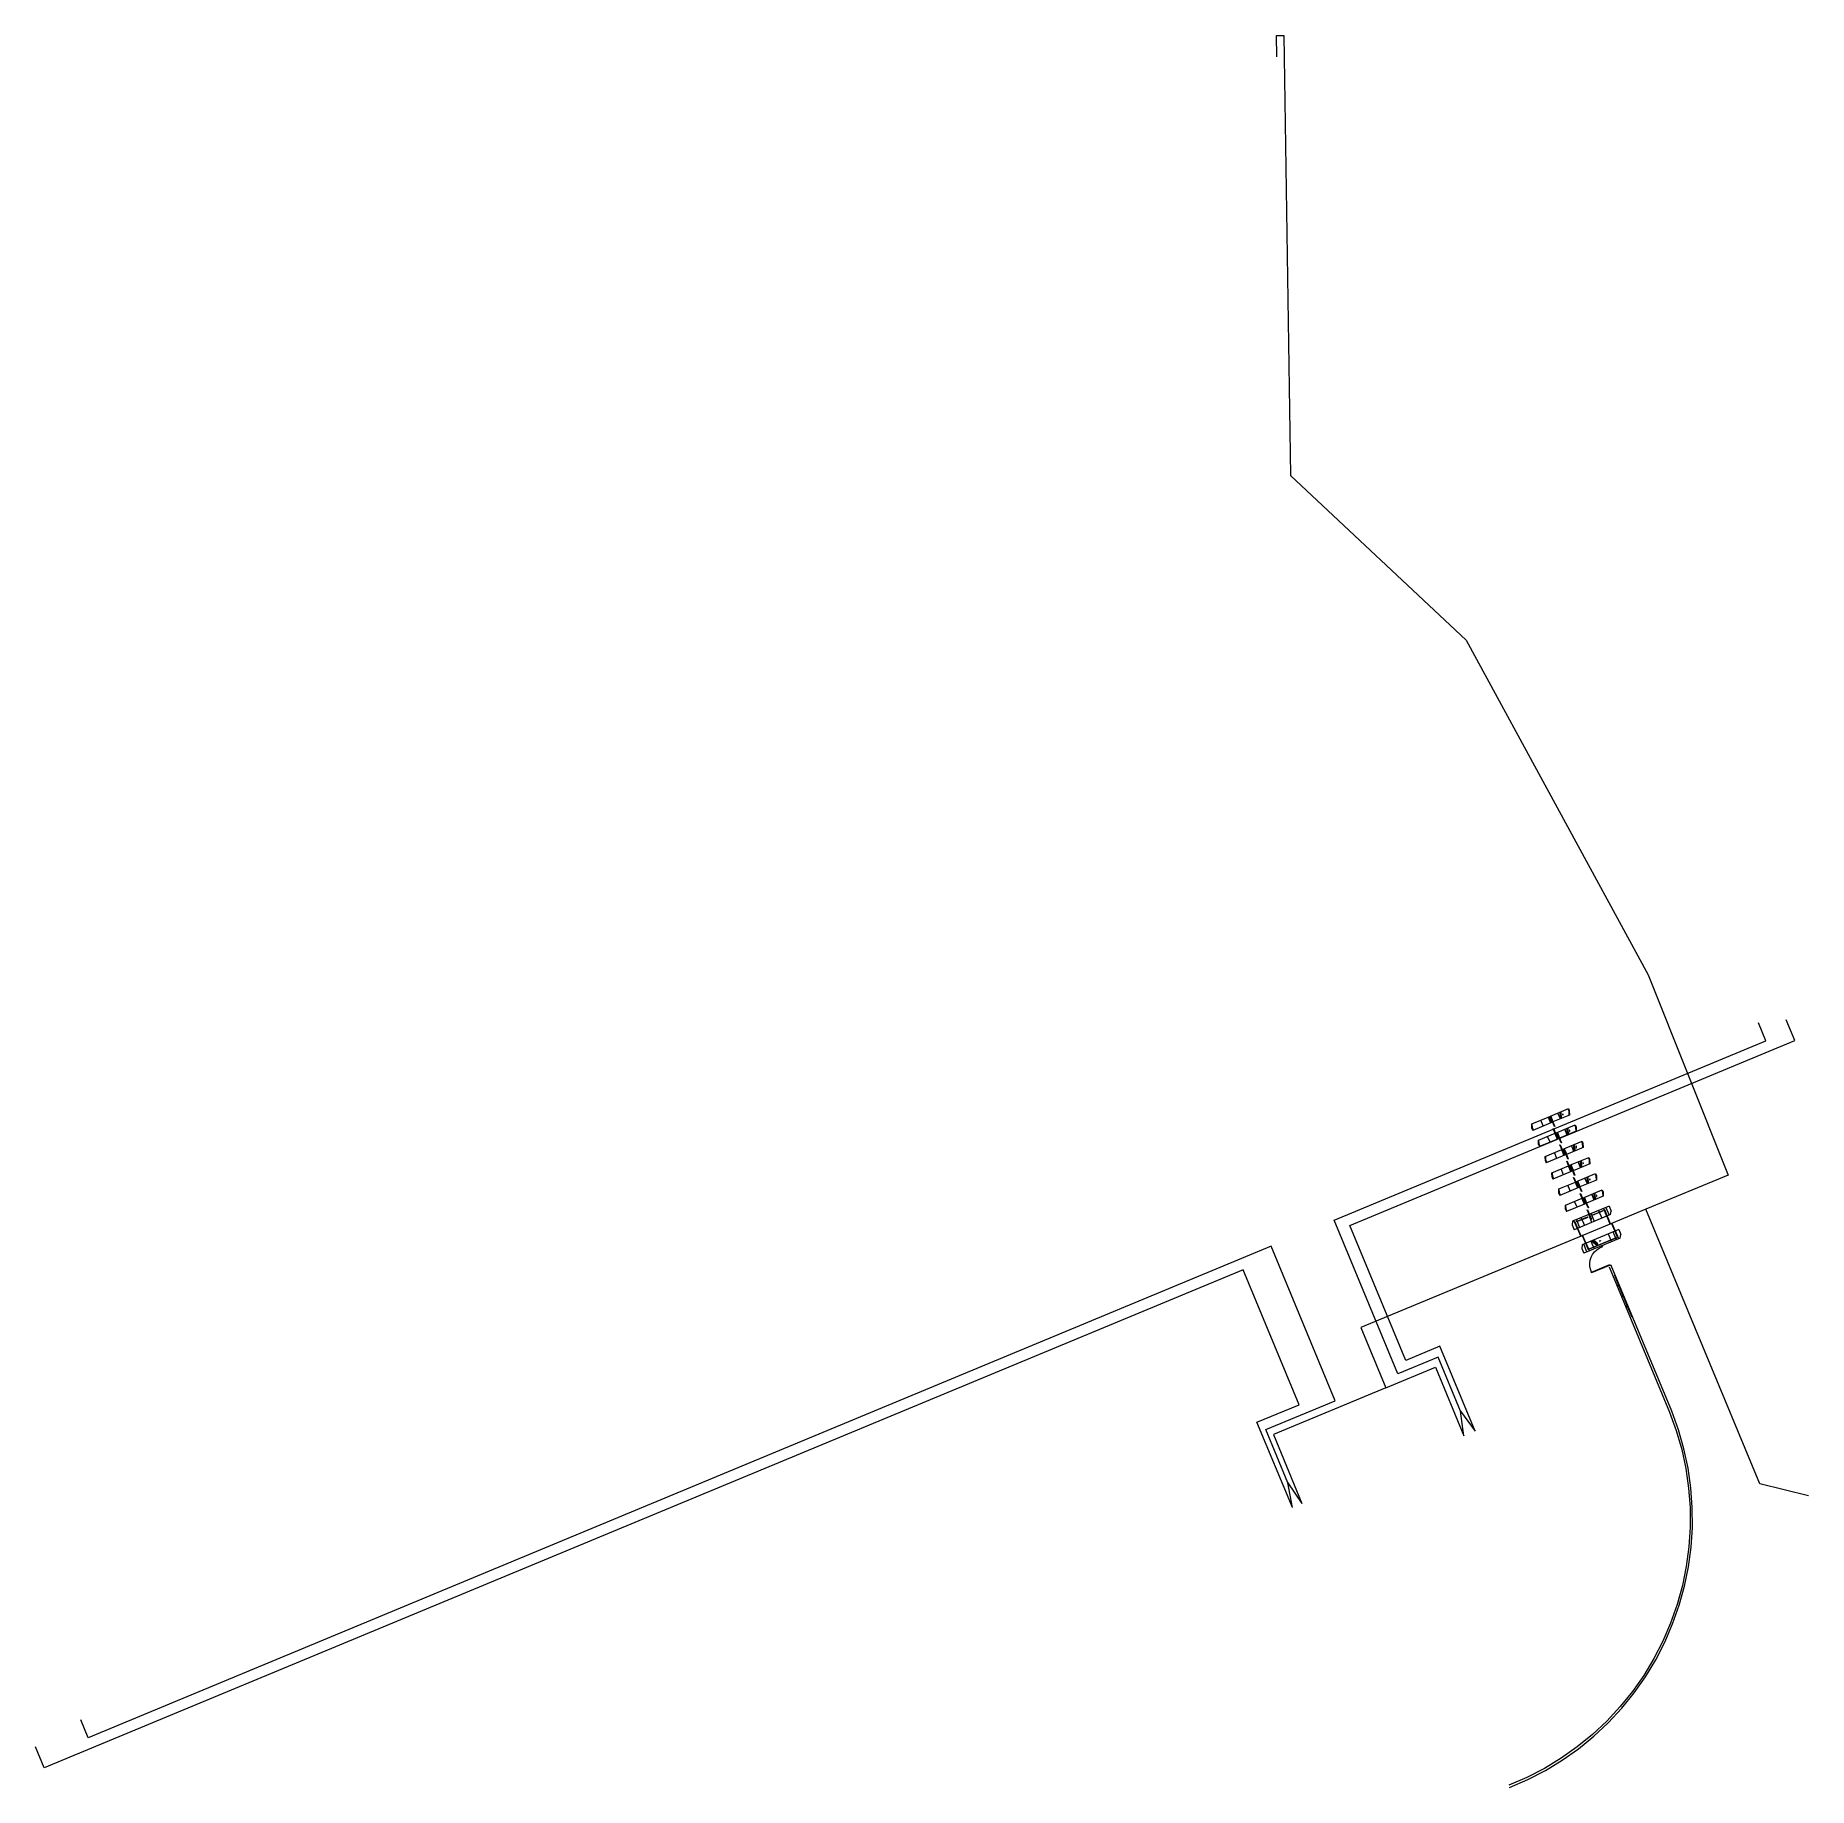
# Model space of a CAD drawing. Header units: metres. Extents: x 434536.7 to 434631, y 4588027.9 to 4588121.
import ezdxf

# ---------------------------------------------------------------- set-up
doc = ezdxf.new("R2010")
doc.units = ezdxf.units.M
doc.header["$MEASUREMENT"] = 0
for name, color, linetype, lineweight, true_color in [('01_I_Ascensor_l', 251, 'Continuous', 0, 0x646464), ('01_I_Horitzontal_l', 251, 'Continuous', 0, 0x646464), ('linia', 251, 'Continuous', 0, 0x646464)]:
    doc.layers.add(name, color=color, linetype=linetype, lineweight=lineweight, true_color=true_color)

msp = doc.modelspace()

# ---------------------------------------------------------------- linework, layer by layer
at = {"layer": '01_I_Ascensor_l'}
msp.add_line((434602.694121, 4588120.955669, 10), (434603.087055, 4588120.961509), dxfattribs=at)
at = {"layer": '01_I_Ascensor_l', "extrusion": (0.7593411669180995, 0.6506756518555366, 0.0047104464577844), "elevation": 3315349.466351, "flags": 128}
msp.add_lwpolyline([(3201136.274341, -15616.949408), (3201137.383327, -15766.951072), (3201136.074986, -15746.95085)], dxfattribs=at)
at = {"layer": '01_I_Ascensor_l', "extrusion": (-0.9928162500397121, -0.1195791238848912, 0.0040898396063202), "elevation": -980116.116068, "flags": 128}
msp.add_lwpolyline([(-4503151.552397, 3878.550148), (-4503152.875455, 3858.549981), (-4503151.701705, 4008.551236)], dxfattribs=at)
at = {"layer": '01_I_Horitzontal_l'}
msp.add_line((434602.710979, 4588119.821388, 10), (434602.694121, 4588120.955669, 10), dxfattribs=at)
at = {"layer": '01_I_Horitzontal_l', "flags": 128}
for points in [[(434603.087055, 4588120.961509), (434603.434616, 4588097.576114), (434612.773256, 4588088.837791), (434622.447053, 4588071.054631), (434626.688379, 4588060.413306), (434622.321367, 4588058.599629)], [(434630.962387, 4588043.380792), (434628.376443, 4588044.020075), (434622.321367, 4588058.599629), (434619.736204, 4588057.525978)], [(434619.736204, 4588057.525978), (434607.177966, 4588052.31038), (434608.506153, 4588049.112339)], [(434608.506153, 4588049.112339), (434611.138159, 4588050.206016), (434612.652009, 4588046.562837)], [(434608.506153, 4588049.112339), (434602.523412, 4588046.62763), (434604.044841, 4588042.964298)]]:
    msp.add_lwpolyline(points, dxfattribs=at)
for points, elevation in [([(434612.466948, 4588047.864701), (434611.274484, 4588050.736845), (434609.141627, 4588049.85132), (434605.749328, 4588058.021941), (434628.6985, 4588067.550035), (434628.6985, 4588067.550035), (434628.303629, 4588068.501114)], -150), ([(434613.246725, 4588046.809912), (434611.373303, 4588051.31929), (434609.560854, 4588050.566308), (434606.580636, 4588057.739776), (434630.229398, 4588067.564656), (434629.772633, 4588068.664103)], -130), ([(434603.295405, 4588044.056265), (434602.117542, 4588046.891264), (434605.817028, 4588048.428297), (434602.407578, 4588056.634505), (434539.552251, 4588030.519873), (434539.152856, 4588031.481179)], -150), ([(434603.534827, 4588042.752482), (434601.653323, 4588047.281075), (434603.892866, 4588048.211542), (434600.912514, 4588055.384954), (434537.209529, 4588028.918143), (434536.745196, 4588030.035746)], -130)]:
    msp.add_lwpolyline(points, dxfattribs=dict(at, elevation=elevation))
at = {"layer": 'linia'}
for p, q in [((434616.25157, 4588063.133197), (434617.118574, 4588063.493191)), ((434617.118574, 4588063.493191), (434618.208579, 4588063.945184)), ((434617.118574, 4588063.493191), (434617.246572, 4588063.18319)), ((434617.394572, 4588063.244189), (434617.266575, 4588063.55419)), ((434618.261576, 4588063.605183), (434617.376572, 4588063.237189)), ((434617.773574, 4588063.402186), (434617.644576, 4588063.711187)), ((434617.757577, 4588063.758187), (434617.773574, 4588063.402186)), ((434617.806577, 4588063.778186), (434617.822574, 4588063.422186)), ((434618.180579, 4588063.934184), (434618.223578, 4588063.830183)), ((434618.208579, 4588063.945184), (434618.251578, 4588063.842183)), ((434618.251578, 4588063.842183), (434618.223578, 4588063.830183)), ((434618.223578, 4588063.830183), (434618.233576, 4588063.593183)), ((434618.251578, 4588063.842183), (434618.261576, 4588063.605183)), ((434616.261568, 4588062.895197), (434616.25157, 4588063.132197)), ((434616.261568, 4588062.895197), (434616.289568, 4588062.907196)), ((434616.261568, 4588062.895197), (434616.304567, 4588062.792196)), ((434616.289568, 4588062.907196), (434616.27857, 4588063.144197)), ((434616.289568, 4588062.907196), (434616.332567, 4588062.804196)), ((434617.357572, 4588063.229189), (434616.304567, 4588062.792196)), ((434616.610564, 4588062.270193), (434617.495568, 4588062.638187)), ((434616.86857, 4588063.026192), (434616.739572, 4588063.335194)), ((434617.261573, 4588063.29219, -0.005), (434617.278573, 4588063.29919, -0.005)), ((434617.477568, 4588062.629187), (434617.606566, 4588062.320186)), ((434617.514568, 4588062.645187), (434618.567573, 4588063.082179)), ((434617.753566, 4588062.381185), (434617.625569, 4588062.691186)), ((434618.62057, 4588062.741179), (434617.735566, 4588062.374185)), ((434618.132568, 4588062.539182), (434618.00457, 4588062.848183)), ((434618.116571, 4588062.895183), (434618.132568, 4588062.539182)), ((434618.165571, 4588062.915182), (434618.181568, 4588062.559182)), ((434618.539573, 4588063.07018), (434618.582572, 4588062.967179)), ((434618.567573, 4588063.082179), (434618.610572, 4588062.979179)), ((434618.610572, 4588062.979179), (434618.582572, 4588062.967179)), ((434618.582572, 4588062.967179), (434618.59357, 4588062.730179)), ((434618.610572, 4588062.979179), (434618.62057, 4588062.741179)), ((434616.621562, 4588062.032193), (434616.610564, 4588062.269193)), ((434616.621562, 4588062.032193), (434616.648562, 4588062.044192)), ((434616.621562, 4588062.032193), (434616.664561, 4588061.929192)), ((434616.648562, 4588062.044192), (434616.638564, 4588062.281193)), ((434616.648562, 4588062.044192), (434616.691561, 4588061.940192)), ((434617.717566, 4588062.366185), (434616.664561, 4588061.929192)), ((434616.969558, 4588061.406189), (434617.854562, 4588061.774183)), ((434617.227564, 4588062.163188), (434617.099566, 4588062.47219)), ((434617.586558, 4588061.299184), (434617.45756, 4588061.609186)), ((434617.836562, 4588061.766183), (434617.96456, 4588061.457181)), ((434617.873562, 4588061.781183), (434618.925567, 4588062.218175)), ((434618.11256, 4588061.51818), (434617.984563, 4588061.827182)), ((434618.979564, 4588061.878174), (434618.09456, 4588061.510181)), ((434618.491562, 4588061.675178), (434618.362564, 4588061.984179)), ((434618.475565, 4588062.031178), (434618.491562, 4588061.675178)), ((434618.524565, 4588062.052178), (434618.540562, 4588061.696177)), ((434618.898567, 4588062.207176), (434618.941566, 4588062.104175)), ((434618.925567, 4588062.218175), (434618.969566, 4588062.115175)), ((434618.969566, 4588062.115175), (434618.941566, 4588062.104175)), ((434618.941566, 4588062.104175), (434618.951564, 4588061.866175)), ((434618.969566, 4588062.115175), (434618.979564, 4588061.878174)), ((434616.979556, 4588061.169188), (434616.969558, 4588061.406189)), ((434616.979556, 4588061.169188), (434617.007556, 4588061.180188)), ((434616.979556, 4588061.169188), (434617.022555, 4588061.065188)), ((434617.007556, 4588061.180188), (434616.996558, 4588061.417189)), ((434617.007556, 4588061.180188), (434617.050555, 4588061.077188)), ((434618.07556, 4588061.503181), (434617.022555, 4588061.065188)), ((434617.327552, 4588060.543185), (434618.213556, 4588060.911179)), ((434618.434554, 4588060.639177), (434617.381549, 4588060.202184)), ((434617.944552, 4588060.43618), (434617.816554, 4588060.745181)), ((434618.194556, 4588060.902179), (434618.323554, 4588060.593177)), ((434618.231556, 4588060.918179), (434619.284561, 4588061.355171)), ((434618.471554, 4588060.654176), (434618.342557, 4588060.964178)), ((434619.338558, 4588061.01417), (434618.452554, 4588060.647176)), ((434618.849556, 4588060.812174), (434618.721558, 4588061.121175)), ((434618.833559, 4588061.168174), (434618.849556, 4588060.812174)), ((434618.883559, 4588061.188174), (434618.898556, 4588060.832173)), ((434619.256561, 4588061.343171), (434619.29956, 4588061.240171)), ((434619.284561, 4588061.355171), (434619.32756, 4588061.252171)), ((434619.32756, 4588061.252171), (434619.29956, 4588061.240171)), ((434619.29956, 4588061.240171), (434619.310558, 4588061.003171)), ((434619.32756, 4588061.252171), (434619.338558, 4588061.01417)), ((434617.33855, 4588060.305184), (434617.327552, 4588060.542185)), ((434617.33855, 4588060.305184), (434617.36655, 4588060.317184)), ((434617.33855, 4588060.305184), (434617.381549, 4588060.202184)), ((434617.36655, 4588060.317184), (434617.355552, 4588060.554185)), ((434617.36655, 4588060.317184), (434617.409549, 4588060.213184)), ((434617.686546, 4588059.679181), (434618.57155, 4588060.047175)), ((434617.724544, 4588059.45318), (434617.714546, 4588059.690181)), ((434618.792548, 4588059.776173), (434617.740543, 4588059.33818)), ((434618.303546, 4588059.572176), (434618.174548, 4588059.882177)), ((434618.55355, 4588060.039175), (434618.681548, 4588059.730173)), ((434618.59055, 4588060.054175), (434619.643555, 4588060.491167)), ((434618.829548, 4588059.791172), (434618.701551, 4588060.100174)), ((434619.696552, 4588060.151166), (434618.811548, 4588059.783172)), ((434619.20855, 4588059.94817), (434619.079552, 4588060.257171)), ((434619.192553, 4588060.30417), (434619.20855, 4588059.94817)), ((434619.241553, 4588060.32517), (434619.25755, 4588059.969169)), ((434619.615555, 4588060.480167), (434619.658554, 4588060.377167)), ((434619.643555, 4588060.491167), (434619.686554, 4588060.388167)), ((434619.686554, 4588060.388167), (434619.658554, 4588060.377167)), ((434619.658554, 4588060.377167), (434619.669552, 4588060.139166)), ((434619.686554, 4588060.388167), (434619.696552, 4588060.151166)), ((434617.697544, 4588059.44218), (434617.686546, 4588059.679181)), ((434617.697544, 4588059.44218), (434617.724544, 4588059.45318)), ((434617.697544, 4588059.44218), (434617.740543, 4588059.33818)), ((434617.724544, 4588059.45318), (434617.767543, 4588059.35018)), ((434618.04454, 4588058.816177), (434618.930544, 4588059.184171)), ((434618.055538, 4588058.578176), (434618.04554, 4588058.815177)), ((434618.083538, 4588058.590176), (434618.07254, 4588058.827176)), ((434619.151542, 4588058.912168), (434618.098537, 4588058.475176)), ((434620.360543, 4588058.765159), (434618.418534, 4588057.958173)), ((434618.66154, 4588058.709172), (434618.533542, 4588059.018173)), ((434618.912544, 4588059.175171), (434619.040542, 4588058.866169)), ((434618.948544, 4588059.19117), (434620.001549, 4588059.628163)), ((434619.188542, 4588058.927168), (434619.059545, 4588059.23717)), ((434620.055546, 4588059.287162), (434619.169542, 4588058.920168)), ((434619.566544, 4588059.085166), (434619.438546, 4588059.394167)), ((434619.551547, 4588059.441166), (434619.566544, 4588059.085166)), ((434619.600547, 4588059.461166), (434619.616544, 4588059.105165)), ((434619.974549, 4588059.616163), (434620.017548, 4588059.513163)), ((434620.001549, 4588059.628163), (434620.044548, 4588059.525163)), ((434620.044548, 4588059.525163), (434620.017548, 4588059.513163)), ((434620.017548, 4588059.513163), (434620.027546, 4588059.276162)), ((434620.044548, 4588059.525163), (434620.055546, 4588059.287162)), ((434620.360543, 4588058.765159), (434620.468541, 4588058.504158)), ((434618.055538, 4588058.578176), (434618.083538, 4588058.590176)), ((434618.055538, 4588058.578176), (434618.098537, 4588058.475176)), ((434618.083538, 4588058.590176), (434618.126537, 4588058.486176)), ((434618.418534, 4588057.958173), (434618.393532, 4588057.766172)), ((434618.497534, 4588057.991172), (434618.670531, 4588057.57517)), ((434620.44354, 4588058.312158), (434618.501531, 4588057.505171)), ((434618.550534, 4588057.910171), (434618.569534, 4588057.918171)), ((434618.861529, 4588057.163168), (434618.550534, 4588057.910171)), ((434618.879529, 4588057.171168), (434618.569534, 4588057.918171)), ((434618.627535, 4588058.045171), (434618.799532, 4588057.629169)), ((434618.633534, 4588057.944171), (434619.221537, 4588058.188167)), ((434618.640534, 4588057.926171), (434618.633534, 4588057.944171)), ((434619.228537, 4588058.170167), (434618.640534, 4588057.926171)), ((434618.882536, 4588058.151169), (434619.055533, 4588057.735167)), ((434619.228537, 4588058.170167), (434619.221537, 4588058.188167)), ((434619.452535, 4588057.900165), (434619.279538, 4588058.316167)), ((434619.581536, 4588057.954164), (434619.409539, 4588058.369166)), ((434619.460538, 4588058.288165), (434620.048541, 4588058.532161)), ((434619.468538, 4588058.269165), (434619.460538, 4588058.288165)), ((434620.056541, 4588058.514161), (434619.468538, 4588058.269165)), ((434619.80554, 4588058.534163), (434619.977537, 4588058.118161)), ((434620.056541, 4588058.514161), (434620.048541, 4588058.532161)), ((434620.062542, 4588058.641161), (434620.234539, 4588058.225159)), ((434620.115541, 4588058.560161), (434620.133541, 4588058.56716)), ((434620.425536, 4588057.813157), (434620.115541, 4588058.560161)), ((434620.444536, 4588057.820157), (434620.133541, 4588058.56716)), ((434620.191542, 4588058.69416), (434620.363539, 4588058.279158)), ((434620.214539, 4588058.320159), (434620.233539, 4588058.327159)), ((434620.425536, 4588057.813157), (434620.444536, 4588057.820157)), ((434620.44354, 4588058.312158), (434620.468541, 4588058.504158)), ((434620.518536, 4588057.859156), (434620.500536, 4588057.851157)), ((434620.500536, 4588057.851157), (434620.810531, 4588057.105153)), ((434620.518536, 4588057.859156), (434620.828531, 4588057.113153)), ((434618.393532, 4588057.766172), (434618.501531, 4588057.505171)), ((434618.650532, 4588057.67017), (434618.668532, 4588057.67817)), ((434618.861529, 4588057.163168), (434618.879529, 4588057.171168)), ((434620.878534, 4588057.518153), (434618.935525, 4588056.711167)), ((434618.954529, 4588057.209167), (434618.935529, 4588057.202167)), ((434618.935529, 4588057.202167), (434619.245524, 4588056.455164)), ((434618.954529, 4588057.209167), (434619.264524, 4588056.463164)), ((434620.961531, 4588057.065152), (434619.019522, 4588056.258165)), ((434619.300524, 4588056.500164), (434620.763531, 4588057.107153)), ((434620.771531, 4588057.089153), (434619.308524, 4588056.481163)), ((434619.400527, 4588056.904163), (434619.573524, 4588056.488161)), ((434619.464527, 4588056.872163), (434619.531528, 4588056.955163)), ((434619.464527, 4588056.872163), (434619.517528, 4588056.898163)), ((434619.698526, 4588056.684161), (434619.464527, 4588056.872163)), ((434619.517528, 4588056.898163), (434619.531528, 4588056.955163)), ((434619.712527, 4588056.740161), (434619.517528, 4588056.898163)), ((434619.525528, 4588056.903162), (434619.546528, 4588056.930162)), ((434619.628527, 4588056.820162), (434619.525528, 4588056.903162)), ((434619.765527, 4588056.76616), (434619.531528, 4588056.955163)), ((434619.650527, 4588056.847161), (434619.546528, 4588056.930162)), ((434619.859528, 4588056.92016), (434619.908528, 4588056.94116)), ((434619.859528, 4588056.92016), (434619.865528, 4588056.90816)), ((434619.865528, 4588056.90816), (434619.914528, 4588056.92816)), ((434619.908528, 4588056.94116), (434619.914528, 4588056.92816)), ((434620.323532, 4588057.287157), (434620.495529, 4588056.872155)), ((434620.75253, 4588056.978153), (434620.579533, 4588057.394155)), ((434620.881531, 4588057.032152), (434620.709534, 4588057.448154)), ((434620.729533, 4588057.353154), (434620.710533, 4588057.345154)), ((434620.771531, 4588057.089153), (434620.763531, 4588057.107153)), ((434620.828531, 4588057.113153), (434620.810531, 4588057.105153)), ((434620.878534, 4588057.518153), (434620.986532, 4588057.257152)), ((434620.961531, 4588057.065152), (434620.986532, 4588057.257152)), ((434618.935525, 4588056.711167), (434618.910524, 4588056.519167)), ((434618.910524, 4588056.519167), (434619.019522, 4588056.258165)), ((434619.188523, 4588056.329164), (434619.015526, 4588056.744166)), ((434619.317523, 4588056.382163), (434619.144526, 4588056.798165)), ((434619.164525, 4588056.703165), (434619.146525, 4588056.696165)), ((434619.264524, 4588056.463164), (434619.245524, 4588056.455164)), ((434619.308524, 4588056.481163), (434619.300524, 4588056.500164)), ((434619.628527, 4588056.820162), (434619.650527, 4588056.847161)), ((434619.698526, 4588056.684161), (434619.765527, 4588056.76616)), ((434619.698526, 4588056.684161), (434619.712527, 4588056.740161)), ((434619.712527, 4588056.740161), (434619.765527, 4588056.76616))]:
    msp.add_line(p, q, dxfattribs=at)
at = {"layer": 'linia', "flags": 128}
for points in [[(434617.293572, 4588063.254189), (434617.201574, 4588063.47619), (434617.219574, 4588063.48319), (434617.311572, 4588063.262189), (434617.293572, 4588063.254189)], [(434617.339573, 4588063.273189), (434617.247574, 4588063.49519), (434617.265574, 4588063.50219), (434617.357573, 4588063.281189), (434617.339573, 4588063.273189)], [(434617.801576, 4588063.690186), (434617.805575, 4588063.564186), (434617.804575, 4588063.558186), (434617.800575, 4588063.553186), (434617.794575, 4588063.551186), (434617.786575, 4588063.550186), (434617.780575, 4588063.551186), (434617.775575, 4588063.556186), (434617.773575, 4588063.562186), (434617.769576, 4588063.688186), (434617.770576, 4588063.694186), (434617.774576, 4588063.699186), (434617.780576, 4588063.701186), (434617.789576, 4588063.701186), (434617.795576, 4588063.700186), (434617.799576, 4588063.696186), (434617.801576, 4588063.690186)], [(434617.792575, 4588063.475186), (434617.802575, 4588063.483186), (434617.805575, 4588063.502186), (434617.799575, 4588063.520186), (434617.787575, 4588063.526186), (434617.777575, 4588063.518186), (434617.774575, 4588063.499186), (434617.780575, 4588063.482186), (434617.792575, 4588063.475186)], [(434617.913576, 4588063.594185), (434617.911576, 4588063.672185), (434617.900576, 4588063.672185), (434617.902576, 4588063.594185), (434617.913576, 4588063.594185)], [(434617.457571, 4588062.989188), (434617.339573, 4588063.273189), (434617.357573, 4588063.281189), (434617.475571, 4588062.996188), (434617.457571, 4588062.989188)], [(434617.514568, 4588062.593187), (434617.39557, 4588062.878188), (434617.41457, 4588062.886188), (434617.532568, 4588062.601187), (434617.514568, 4588062.593187)], [(434617.606566, 4588062.372186), (434617.514568, 4588062.593187), (434617.532568, 4588062.601187), (434617.624566, 4588062.379185), (434617.606566, 4588062.372186)], [(434617.652566, 4588062.391185), (434617.560568, 4588062.612186), (434617.578568, 4588062.620186), (434617.670566, 4588062.398185), (434617.652566, 4588062.391185)], [(434617.698567, 4588062.410185), (434617.606568, 4588062.631186), (434617.625568, 4588062.639186), (434617.717567, 4588062.418185), (434617.698567, 4588062.410185)], [(434618.16157, 4588062.827182), (434618.165569, 4588062.700182), (434618.164569, 4588062.694182), (434618.160569, 4588062.690182), (434618.154569, 4588062.688182), (434618.145569, 4588062.687182), (434618.139569, 4588062.688182), (434618.134569, 4588062.692182), (434618.132569, 4588062.698182), (434618.12857, 4588062.825182), (434618.12957, 4588062.831182), (434618.13357, 4588062.835182), (434618.13957, 4588062.837182), (434618.14857, 4588062.838182), (434618.15457, 4588062.837182), (434618.15957, 4588062.833182), (434618.16157, 4588062.827182)], [(434618.151569, 4588062.612182), (434618.161569, 4588062.620182), (434618.164569, 4588062.639182), (434618.158569, 4588062.657182), (434618.146569, 4588062.663182), (434618.136569, 4588062.655182), (434618.133569, 4588062.636182), (434618.139569, 4588062.619182), (434618.151569, 4588062.612182)], [(434618.27257, 4588062.731181), (434618.27157, 4588062.809181), (434618.26057, 4588062.809181), (434618.26157, 4588062.731181), (434618.27257, 4588062.731181)], [(434617.816565, 4588062.125184), (434617.698567, 4588062.410185), (434617.717567, 4588062.418185), (434617.835565, 4588062.133184), (434617.816565, 4588062.125184)], [(434617.873562, 4588061.730183), (434617.754564, 4588062.015184), (434617.772564, 4588062.022184), (434617.891562, 4588061.737182), (434617.873562, 4588061.730183)], [(434617.96456, 4588061.508182), (434617.873562, 4588061.730183), (434617.891562, 4588061.737182), (434617.98356, 4588061.516181), (434617.96456, 4588061.508182)], [(434618.01156, 4588061.527181), (434617.919562, 4588061.749182), (434617.937562, 4588061.756182), (434618.02956, 4588061.535181), (434618.01156, 4588061.527181)], [(434618.057561, 4588061.546181), (434617.965562, 4588061.768182), (434617.983562, 4588061.776182), (434618.075561, 4588061.554181), (434618.057561, 4588061.546181)], [(434618.519564, 4588061.963178), (434618.524563, 4588061.837178), (434618.523563, 4588061.831178), (434618.518563, 4588061.826178), (434618.512563, 4588061.824178), (434618.503563, 4588061.824178), (434618.497563, 4588061.825178), (434618.493563, 4588061.829178), (434618.491563, 4588061.835178), (434618.487564, 4588061.961178), (434618.488564, 4588061.967178), (434618.492564, 4588061.972178), (434618.498564, 4588061.974178), (434618.507564, 4588061.974178), (434618.513564, 4588061.973178), (434618.517564, 4588061.969178), (434618.519564, 4588061.963178)], [(434618.510563, 4588061.748178), (434618.520563, 4588061.756178), (434618.523563, 4588061.775178), (434618.517563, 4588061.793178), (434618.505563, 4588061.799178), (434618.495563, 4588061.791178), (434618.492563, 4588061.772178), (434618.498563, 4588061.755178), (434618.510563, 4588061.748178)], [(434618.631564, 4588061.868177), (434618.629564, 4588061.945177), (434618.618564, 4588061.945177), (434618.620564, 4588061.868177), (434618.631564, 4588061.868177)], [(434618.175559, 4588061.26218), (434618.057561, 4588061.546181), (434618.075561, 4588061.554181), (434618.194559, 4588061.270179), (434618.175559, 4588061.26218)], [(434618.231556, 4588060.866179), (434618.113558, 4588061.15118), (434618.131558, 4588061.15918), (434618.249556, 4588060.874178), (434618.231556, 4588060.866179)], [(434618.323554, 4588060.645177), (434618.231556, 4588060.866179), (434618.249556, 4588060.874178), (434618.342554, 4588060.652177), (434618.323554, 4588060.645177)], [(434618.369554, 4588060.664177), (434618.277556, 4588060.885178), (434618.296556, 4588060.893178), (434618.388554, 4588060.671177), (434618.369554, 4588060.664177)], [(434618.416555, 4588060.683177), (434618.323556, 4588060.904178), (434618.342556, 4588060.912178), (434618.434555, 4588060.691177), (434618.416555, 4588060.683177)], [(434618.534553, 4588060.398175), (434618.416555, 4588060.683177), (434618.434555, 4588060.691177), (434618.552553, 4588060.406175), (434618.534553, 4588060.398175)], [(434618.878558, 4588061.100174), (434618.882557, 4588060.973174), (434618.881557, 4588060.967174), (434618.877557, 4588060.963174), (434618.871557, 4588060.961174), (434618.862557, 4588060.960174), (434618.856557, 4588060.961174), (434618.851557, 4588060.965174), (434618.849557, 4588060.971174), (434618.845558, 4588061.098174), (434618.846558, 4588061.104174), (434618.850558, 4588061.108174), (434618.856558, 4588061.110174), (434618.865558, 4588061.111174), (434618.871558, 4588061.110174), (434618.876558, 4588061.106174), (434618.878558, 4588061.100174)], [(434618.868557, 4588060.885174), (434618.878557, 4588060.893174), (434618.881557, 4588060.912174), (434618.875557, 4588060.930174), (434618.863557, 4588060.936174), (434618.853557, 4588060.928174), (434618.850557, 4588060.909174), (434618.856557, 4588060.892174), (434618.868557, 4588060.885174)], [(434618.990558, 4588061.004173), (434618.988558, 4588061.082173), (434618.977558, 4588061.082173), (434618.979558, 4588061.004173), (434618.990558, 4588061.004173)], [(434618.59055, 4588060.003174), (434618.471552, 4588060.288176), (434618.490552, 4588060.295176), (434618.60855, 4588060.010174), (434618.59055, 4588060.003174)], [(434618.682548, 4588059.781173), (434618.59055, 4588060.003174), (434618.60855, 4588060.010174), (434618.700548, 4588059.789173), (434618.682548, 4588059.781173)], [(434618.728548, 4588059.800173), (434618.63655, 4588060.022174), (434618.65455, 4588060.029174), (434618.746548, 4588059.808173), (434618.728548, 4588059.800173)], [(434618.774549, 4588059.819173), (434618.68255, 4588060.041174), (434618.70155, 4588060.049174), (434618.793549, 4588059.827173), (434618.774549, 4588059.819173)], [(434618.892547, 4588059.535171), (434618.774549, 4588059.819173), (434618.793549, 4588059.827173), (434618.911547, 4588059.543171), (434618.892547, 4588059.535171)], [(434619.236552, 4588060.23617), (434619.241551, 4588060.11017), (434619.240551, 4588060.10417), (434619.235551, 4588060.09917), (434619.229551, 4588060.09717), (434619.221551, 4588060.09717), (434619.215551, 4588060.09817), (434619.210551, 4588060.10217), (434619.208551, 4588060.10817), (434619.204552, 4588060.23417), (434619.205552, 4588060.24017), (434619.209552, 4588060.24517), (434619.215552, 4588060.24717), (434619.224552, 4588060.24717), (434619.230552, 4588060.24617), (434619.234552, 4588060.24217), (434619.236552, 4588060.23617)], [(434619.227551, 4588060.02117), (434619.237551, 4588060.02917), (434619.240551, 4588060.04817), (434619.234551, 4588060.06617), (434619.222551, 4588060.07217), (434619.212551, 4588060.06417), (434619.209551, 4588060.04517), (434619.215551, 4588060.02817), (434619.227551, 4588060.02117)], [(434619.348552, 4588060.141169), (434619.347552, 4588060.218169), (434619.335552, 4588060.218169), (434619.337552, 4588060.141169), (434619.348552, 4588060.141169)], [(434618.948544, 4588059.13917), (434618.830546, 4588059.424172), (434618.848546, 4588059.432172), (434618.967544, 4588059.14717), (434618.948544, 4588059.13917)], [(434619.040542, 4588058.918169), (434618.948544, 4588059.13917), (434618.967544, 4588059.14717), (434619.059542, 4588058.925169), (434619.040542, 4588058.918169)], [(434619.087542, 4588058.937169), (434618.994544, 4588059.15817), (434619.013544, 4588059.16617), (434619.105542, 4588058.944169), (434619.087542, 4588058.937169)], [(434619.133543, 4588058.956169), (434619.041544, 4588059.17717), (434619.059544, 4588059.18517), (434619.151543, 4588058.964169), (434619.133543, 4588058.956169)], [(434619.251541, 4588058.671167), (434619.133543, 4588058.956169), (434619.151543, 4588058.964169), (434619.269541, 4588058.679167), (434619.251541, 4588058.671167)], [(434619.595546, 4588059.373166), (434619.599545, 4588059.246166), (434619.598545, 4588059.240166), (434619.594545, 4588059.236166), (434619.588545, 4588059.234166), (434619.579545, 4588059.233166), (434619.573545, 4588059.234166), (434619.569545, 4588059.238166), (434619.567545, 4588059.244166), (434619.562546, 4588059.371166), (434619.564546, 4588059.377166), (434619.568546, 4588059.381166), (434619.574546, 4588059.383166), (434619.583546, 4588059.384166), (434619.589546, 4588059.383166), (434619.593546, 4588059.379166), (434619.595546, 4588059.373166)], [(434619.586545, 4588059.158166), (434619.596545, 4588059.166165), (434619.599545, 4588059.185166), (434619.593545, 4588059.203166), (434619.581545, 4588059.209166), (434619.571545, 4588059.201166), (434619.568545, 4588059.182166), (434619.574545, 4588059.165166), (434619.586545, 4588059.158166)], [(434619.707546, 4588059.277165), (434619.705546, 4588059.355165), (434619.694546, 4588059.355165), (434619.696546, 4588059.277165), (434619.707546, 4588059.277165)], [(434619.669527, 4588056.808161), (434619.666527, 4588056.800161), (434619.668527, 4588056.790161), (434619.685527, 4588056.768161), (434619.709527, 4588056.756161), (434619.719527, 4588056.756161), (434619.726527, 4588056.761161), (434619.729527, 4588056.768161), (434619.727527, 4588056.779161), (434619.711527, 4588056.800161), (434619.687527, 4588056.812161), (434619.676527, 4588056.812161), (434619.669527, 4588056.808161)], [(434620.375519, 4588055.544154), (434623.581465, 4588047.823117), (434623.936458, 4588046.842113), (434624.223451, 4588045.839109), (434624.441443, 4588044.819106), (434624.588436, 4588043.786103), (434624.664428, 4588042.746101), (434624.66942, 4588041.7031), (434624.602412, 4588040.662098), (434624.464404, 4588039.627098), (434624.256396, 4588038.605098), (434623.978388, 4588037.600098), (434623.63238, 4588036.616099), (434623.219372, 4588035.657101), (434622.742364, 4588034.730103), (434622.202357, 4588033.837106), (434621.603349, 4588032.983109), (434620.946342, 4588032.173113), (434620.236335, 4588031.409117), (434619.474329, 4588030.695122), (434618.666322, 4588030.036127), (434617.815317, 4588029.433132), (434616.924311, 4588028.890138), (434615.998306, 4588028.409144), (434615.042301, 4588027.993151)], [(434615.071301, 4588027.89415), (434615.078301, 4588027.87615), (434616.042305, 4588028.295144), (434616.97631, 4588028.780137), (434617.875316, 4588029.327131), (434618.733322, 4588029.934126), (434619.548328, 4588030.599121), (434620.316335, 4588031.318116), (434621.033342, 4588032.088112), (434621.695349, 4588032.905108), (434622.300356, 4588033.766105), (434622.844364, 4588034.666102), (434623.326372, 4588035.6011), (434623.74238, 4588036.567098), (434624.091388, 4588037.560097), (434624.371396, 4588038.573097), (434624.582404, 4588039.604097), (434624.721412, 4588040.647098), (434624.78842, 4588041.696099), (434624.784428, 4588042.7481), (434624.707436, 4588043.797103), (434624.559444, 4588044.839105), (434624.339451, 4588045.867109), (434624.050458, 4588046.879112), (434623.692465, 4588047.868117), (434620.479519, 4588055.609153)], [(434620.882512, 4588054.566149), (434620.662516, 4588055.096151), (434620.648516, 4588055.090151), (434620.868512, 4588054.560149), (434620.882512, 4588054.566149)], [(434620.793511, 4588054.524149), (434620.801511, 4588054.505149), (434620.893512, 4588054.544148), (434620.886512, 4588054.562148), (434620.793511, 4588054.524149)], [(434620.797511, 4588054.522149), (434620.803511, 4588054.509149), (434620.890512, 4588054.545148), (434620.884512, 4588054.558148), (434620.797511, 4588054.522149)], [(434620.861512, 4588054.574149), (434620.866512, 4588054.556149), (434620.850512, 4588054.548149), (434620.868512, 4588054.555149), (434620.861512, 4588054.574149)], [(434620.884512, 4588054.518148), (434620.882512, 4588054.517148), (434620.875512, 4588054.534149), (434620.858512, 4588054.527149), (434620.857512, 4588054.529149), (434620.876512, 4588054.536149), (434620.884512, 4588054.518148)], [(434620.891512, 4588054.554148), (434620.878512, 4588054.581149), (434620.890512, 4588054.553148), (434620.891512, 4588054.554148)], [(434621.114508, 4588054.008146), (434620.894512, 4588054.538148), (434620.880512, 4588054.533148), (434621.100508, 4588054.003146), (434621.114508, 4588054.008146)], [(434620.891512, 4588054.554148), (434620.903512, 4588054.526148), (434620.901512, 4588054.525148), (434620.890512, 4588054.553148), (434620.891512, 4588054.554148)], [(434621.025508, 4588053.966146), (434621.033507, 4588053.948146), (434621.125508, 4588053.986146), (434621.118508, 4588054.004146), (434621.025508, 4588053.966146)], [(434621.029508, 4588053.964146), (434621.034507, 4588053.951146), (434621.121508, 4588053.988146), (434621.116508, 4588054.000146), (434621.029508, 4588053.964146)], [(434621.093508, 4588054.016146), (434621.097508, 4588053.998146), (434621.081508, 4588053.990146), (434621.100508, 4588053.997146), (434621.093508, 4588054.016146)], [(434621.115508, 4588053.960146), (434621.113508, 4588053.959146), (434621.107508, 4588053.976146), (434621.090508, 4588053.969146), (434621.089508, 4588053.971146), (434621.108508, 4588053.979146), (434621.115508, 4588053.960146)], [(434621.123508, 4588053.996146), (434621.110508, 4588054.023146), (434621.121508, 4588053.995146), (434621.123508, 4588053.996146)], [(434621.346504, 4588053.450143), (434621.125508, 4588053.981146), (434621.112508, 4588053.975146), (434621.332504, 4588053.445143), (434621.346504, 4588053.450143)], [(434621.123508, 4588053.996146), (434621.135508, 4588053.968146), (434621.133508, 4588053.967146), (434621.121508, 4588053.995146), (434621.123508, 4588053.996146)], [(434621.257504, 4588053.408144), (434621.265504, 4588053.390144), (434621.357504, 4588053.428143), (434621.349504, 4588053.447143), (434621.257504, 4588053.408144)], [(434621.261504, 4588053.407144), (434621.266504, 4588053.394144), (434621.353504, 4588053.430143), (434621.348504, 4588053.443143), (434621.261504, 4588053.407144)], [(434621.324504, 4588053.458143), (434621.329504, 4588053.441143), (434621.313504, 4588053.432143), (434621.332504, 4588053.440143), (434621.324504, 4588053.458143)], [(434621.347504, 4588053.402143), (434621.345504, 4588053.402143), (434621.338504, 4588053.418143), (434621.322504, 4588053.411143), (434621.321504, 4588053.413143), (434621.339504, 4588053.421143), (434621.347504, 4588053.402143)], [(434621.355504, 4588053.438143), (434621.342504, 4588053.465143), (434621.353504, 4588053.437143), (434621.355504, 4588053.438143)], [(434621.5775, 4588052.893141), (434621.357504, 4588053.423143), (434621.343504, 4588053.417143), (434621.5645, 4588052.887141), (434621.5775, 4588052.893141)], [(434621.355504, 4588053.438143), (434621.367504, 4588053.410143), (434621.365504, 4588053.410143), (434621.353504, 4588053.437143), (434621.355504, 4588053.438143)]]:
    msp.add_lwpolyline(points, dxfattribs=at)
at = {"layer": 'linia', "elevation": -0.005, "flags": 128}
for points in [[(434619.316538, 4588058.279166), (434619.19854, 4588058.565168), (434619.21654, 4588058.572167), (434619.335538, 4588058.287166), (434619.316538, 4588058.279166)], [(434619.408536, 4588058.058165), (434619.316538, 4588058.279166), (434619.335538, 4588058.287166), (434619.427536, 4588058.066165), (434619.408536, 4588058.058165)], [(434619.423515, 4588055.257161), (434620.40252, 4588055.664154), (434620.414519, 4588055.636154), (434619.435515, 4588055.230161), (434619.423515, 4588055.257161), (434619.369516, 4588055.411161), (434619.341517, 4588055.572162), (434619.339518, 4588055.736162), (434619.36452, 4588055.897162), (434619.415521, 4588056.052162), (434619.490522, 4588056.198162), (434619.587523, 4588056.329161), (434619.704524, 4588056.44216), (434619.839525, 4588056.53616), (434619.986526, 4588056.606159)], [(434619.966526, 4588056.652159), (434619.986526, 4588056.606159), (434620.030526, 4588056.624158), (434620.010527, 4588056.670158)], [(434620.435519, 4588055.591154), (434620.414519, 4588055.636154), (434620.45952, 4588055.655153), (434620.479519, 4588055.609153), (434620.457519, 4588055.600153)]]:
    msp.add_lwpolyline(points, dxfattribs=at)

doc.saveas('drawing.dxf')
